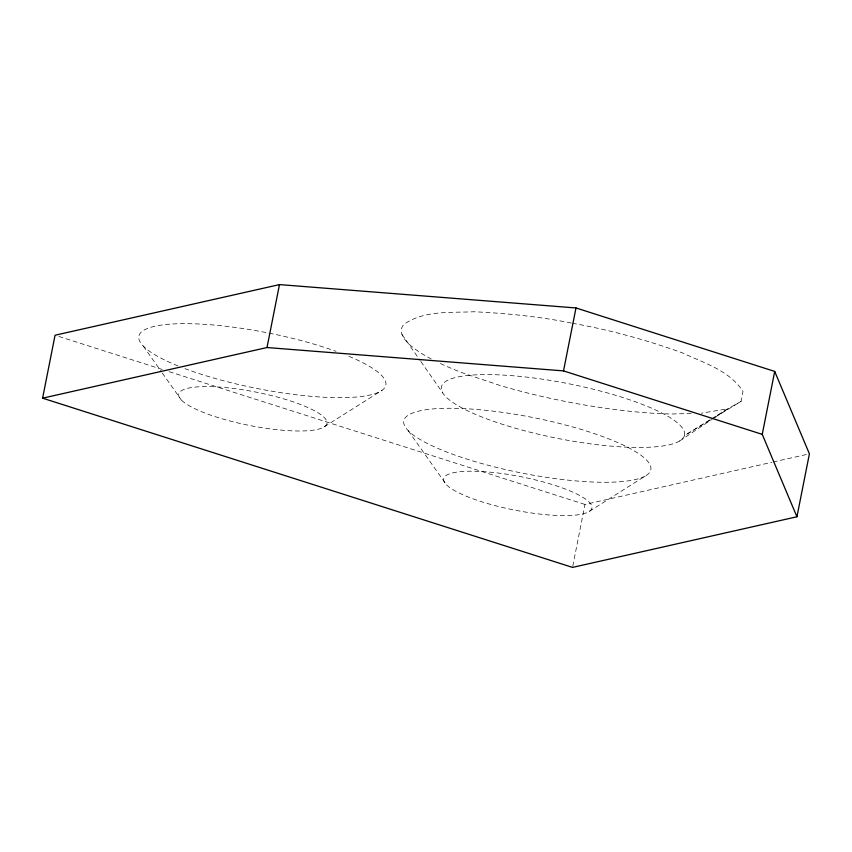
<?xml version="1.0" encoding="UTF-8"?>
<svg xmlns="http://www.w3.org/2000/svg" width="852" height="852" viewBox="0 0 852 852"><rect width="100%" height="100%" fill="white"/><g stroke="black" fill="none" stroke-linecap="round" stroke-linejoin="round"><path stroke-width="0.64" stroke-dasharray="4.26 3.19" d="M715.02 417.16L741.091 401.398L742.976 391.334C729.312 370.386 703.827 362.909 682.303 352.866C646.625 340.012 609.957 329.916 572.608 323.291M572.778 566.111L584.994 504.459L771.784 462.317M679.598 441.017L711.313 419.802M712.41 419.077L727.725 408.832L741.091 401.398M324.644 426.586A75.53 16.987 11.2 0 0 232.937 388.395A75.53 16.987 11.2 0 0 200.88 411.399A75.53 16.987 11.2 0 0 324.644 426.586L382.047 390.312M589.605 511.2A75.53 16.987 11.2 0 0 497.898 473.009A75.53 16.987 11.2 0 0 465.842 496.013A75.53 16.987 11.2 0 0 589.605 511.2L647.019 474.926A125.894 28.318 11.2 0 0 494.171 411.271A125.894 28.318 11.2 0 0 440.75 449.622A125.894 28.318 11.2 0 0 647.019 474.926M709.95 419.834L684.412 435.66A123.955 27.882 11.2 0 1 495.363 421.953A123.955 27.882 11.2 0 1 509.102 375.455A123.955 27.882 11.2 0 1 684.412 435.66L710.483 419.898M711.069 419.152L727.725 408.832L701.26 413.209M773.083 462.029L806.801 454.414M691.206 413.476L670.875 414.019A174.309 39.213 11.2 0 1 500.39 385.583L462.668 372.92A174.309 39.213 11.2 0 1 439.983 363.314M571.33 323.036C539.316 316.529 506.706 313.344 474.095 311.757C450.538 312.908 424.221 310.085 403.88 324.388A174.309 39.213 11.2 0 0 431.101 358.873M58.863 336.444L162.828 369.64M169.165 371.664L584.994 504.459M408.225 430.665L446.331 484.639M143.253 346.05L161.55 371.951M162.306 373.038L181.359 400.025M402.006 334.442L420.132 360.46M420.877 361.546L442.784 392.974M348.915 356.317A125.894 28.318 11.2 0 1 354.794 397.149A125.894 28.318 11.2 0 1 184.98 368.639M177.993 365.913A125.894 28.318 11.2 0 1 167.397 324.378A125.894 28.318 11.2 0 1 336.039 351.333"/><path stroke-width="1.28" d="M42.6 398.172L55.06 335.23L279.477 284.6L575.984 307.955L774.702 371.419L809.4 453.828L796.939 516.77L572.523 567.4L42.6 398.172L267.006 347.541L563.513 370.897L762.242 434.36L796.939 516.77M267.006 347.541L279.477 284.6M563.513 370.897L575.984 307.955M762.242 434.36L774.702 371.419"/></g></svg>
